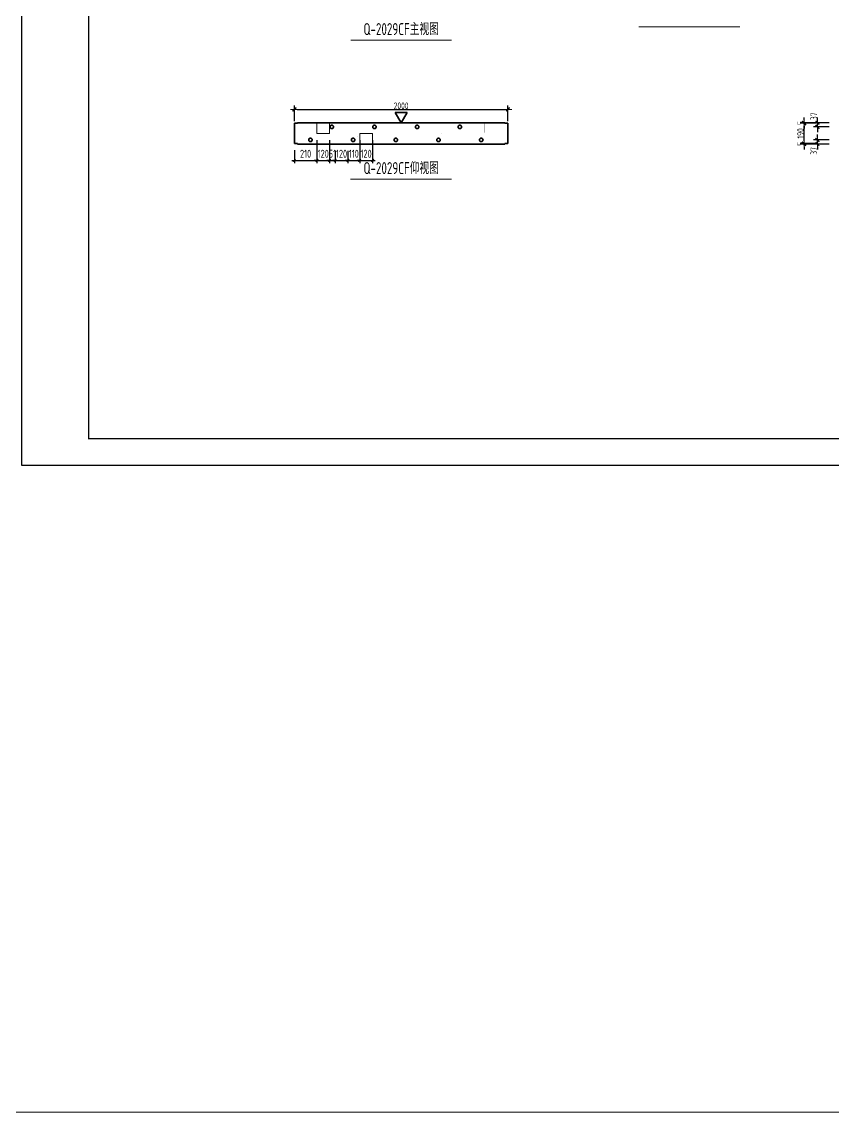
# Model space of a CAD drawing. Extents: x -85320 to 1679916, y -1321939 to 627.
# Drawn here: x 1142340 to 1172744, y -1211112 to -1170247 of the extents above; entities that cross this region are included whole.
import ezdxf
from ezdxf.enums import TextEntityAlignment as Align

# ---------------------------------------------------------------- set-up
doc = ezdxf.new("R2010")
doc.units = 0
doc.header["$LTSCALE"] = 1000
doc.linetypes.add('点划线', pattern=[1850, 1200, -300, 50, -300])
for name, color, linetype in [('BORDER', 7, 'Continuous'), ('TH', 7, 'Continuous'), ('手孔标注', 3, 'Continuous'), ('打印线框', 7, 'Continuous'), ('拉模', 7, 'Continuous')]:
    doc.layers.add(name, color=color, linetype=linetype)
for name, color, linetype, lineweight in [('手孔', 6, 'Continuous', 0), ('预制墙图名', 7, 'Continuous', 18), ('预制墙墙身水平筋', 130, 'Continuous', 18), ('预制墙详图孔洞', 9, '点划线', 18), ('预制墙详图标注', 3, 'Continuous', 18), ('预制墙详图轮廓', 3, 'Continuous', 35)]:
    doc.layers.add(name, color=color, linetype=linetype, lineweight=lineweight)
doc.styles.add('TSSD_Dimension', font='tssdeng.shx', dxfattribs={"width": 0.7, "bigfont": 'hztxt.shx'})
doc.styles.add('中西文等高字体', font='hztxt_e.shx', dxfattribs={"width": 0.7, "bigfont": 'hbhz.shx'})
doc.styles.add('样式 1', font='yjkeng.shx', dxfattribs={"width": 0.7, "bigfont": 'yjkchn.shx'})
doc.styles.add('样式 2', font='yjkeng.shx', dxfattribs={"width": 0.7, "bigfont": 'yjkchn.shx'})
doc.styles.add('设计院一', font='', dxfattribs={"width": 0.8})
doc.styles.get('设计院一').set_extended_font_data('SimSun')
doc.dimstyles.new('标注', dxfattribs={"dimtxt": 300, "dimasz": 100, "dimexe": 100, "dimexo": 250, "dimgap": 100, "dimtad": 1, "dimdec": 0, "dimlfac": 0.25, "dimzin": 0, "dimdsep": 46, "dimtxsty": 'TSSD_Dimension', "dimblk": 'ARCHTICK', "dimcen": 0, "dimdle": 100, "dimclrt": 7, "dimadec": 0, "dimazin": 0, "dimtfac": 1, "dimtdec": 0, "dimtix": 1, "dimtmove": 2, "dimatfit": 3, "dimfxl": 1, "dimtolj": 1, "dimtzin": 0, "dimarcsym": 0})
doc.dimstyles.new('盈建科结构', dxfattribs={"dimscale": 100, "dimtxt": 2.5, "dimasz": 1, "dimexe": 1.5, "dimexo": 0.625, "dimgap": 0.1, "dimtad": 1, "dimdec": 0, "dimrnd": 1, "dimzin": 0, "dimdsep": 46, "dimtxsty": '样式 1', "dimblk": '_yjkbk', "dimblk1": 'ARCHTICK', "dimblk2": 'ARCHTICK', "dimcen": 0.09, "dimadec": 0, "dimazin": 0, "dimtfac": 1, "dimtdec": 4, "dimtix": 1, "dimtmove": 2, "dimatfit": 3, "dimfxl": 1, "dimtolj": 1, "dimtzin": 0, "dimarcsym": 0})

# ---------------------------------------------------------------- blocks, each defined once
blk = doc.blocks.new('_yjkbk')
blk.add_line((-1, 0), (1.5, 0))
blk.add_lwpolyline([(-0.7, -0.7, 0.5, 0.5, 0), (0.7, 0.7, 0.5, 0.5, 0)], format="xyseb")
blk = doc.blocks.new('*D4551')
at = {"layer": 'Defpoints', "color": 0, "transparency": 16777216}
for p in [(1160554, -1173529), (1152554, -1174029), (1160554, -1174029)]:
    blk.add_point(p, dxfattribs=at)
at = {"layer": '预制墙详图标注', "color": 0, "lineweight": -2, "transparency": 16777216}
for p, q in [((1152554, -1173967), (1152554, -1173379)), ((1152654, -1173529), (1160454, -1173529)), ((1160554, -1173967), (1160554, -1173379))]:
    blk.add_line(p, q, dxfattribs=at)
at = {"layer": '预制墙详图标注', "color": 0, "lineweight": -2, "transparency": 16777216, "xscale": 100, "yscale": 100, "zscale": 100, "rotation": 180}
blk.add_blockref('_yjkbk', (1152554, -1173529), dxfattribs=at)
at = {"layer": '预制墙详图标注', "color": 0, "lineweight": -2, "transparency": 16777216, "xscale": 100, "yscale": 100, "zscale": 100}
blk.add_blockref('_yjkbk', (1160554, -1173529), dxfattribs=at)
at = {"layer": '预制墙详图标注', "color": 0, "transparency": 16777216, "insert": (1156554, -1173519), "char_height": 250, "attachment_point": 8, "style": '样式 1'}
blk.add_mtext('\\A1;2000', dxfattribs=at)
blk = doc.blocks.new('_ArchTick')
at = {"color": 0, "linetype": 'ByBlock', "const_width": 0.4}
blk.add_lwpolyline([(-0.5, -0.5), (0.5, 0.5)], dxfattribs=at)
blk = doc.blocks.new('*D4564')
at = {"layer": 'Defpoints', "color": 0, "transparency": 16777216}
for p in [(1153395, -1174429), (1152554, -1174809), (1153395, -1175442)]:
    blk.add_point(p, dxfattribs=at)
at = {"layer": '手孔标注', "color": 0, "lineweight": -2, "transparency": 16777216}
for p, q in [((1153395, -1174679), (1153395, -1175542)), ((1152554, -1175059), (1152554, -1175542)), ((1152454, -1175442), (1153495, -1175442))]:
    blk.add_line(p, q, dxfattribs=at)
at = {"layer": '手孔标注', "color": 0, "lineweight": -2, "transparency": 16777216, "xscale": 100, "yscale": 100, "zscale": 100, "rotation": 180}
blk.add_blockref('_ArchTick', (1152554, -1175442), dxfattribs=at)
at = {"layer": '手孔标注', "color": 0, "lineweight": -2, "transparency": 16777216, "xscale": 100, "yscale": 100, "zscale": 100}
blk.add_blockref('_ArchTick', (1153395, -1175442), dxfattribs=at)
at = {"layer": '手孔标注', "color": 7, "lineweight": 0, "transparency": 16777216, "insert": (1152974, -1175192), "char_height": 300, "attachment_point": 5, "style": 'TSSD_Dimension'}
blk.add_mtext('\\A1;210', dxfattribs=at)
blk = doc.blocks.new('*D4565')
at = {"layer": 'Defpoints', "color": 0, "transparency": 16777216}
for p in [(1153395, -1174429), (1153875, -1174429), (1153875, -1175442)]:
    blk.add_point(p, dxfattribs=at)
at = {"layer": '手孔标注', "color": 0, "lineweight": -2, "transparency": 16777216}
for p, q in [((1153395, -1174679), (1153395, -1175542)), ((1153875, -1174679), (1153875, -1175542)), ((1153395, -1175442), (1153295, -1175442)), ((1153395, -1175442), (1153875, -1175442)), ((1153875, -1175442), (1153975, -1175442))]:
    blk.add_line(p, q, dxfattribs=at)
at = {"layer": '手孔标注', "color": 0, "lineweight": -2, "transparency": 16777216, "xscale": 100, "yscale": 100, "zscale": 100}
blk.add_blockref('_ArchTick', (1153395, -1175442), dxfattribs=at)
at = {"layer": '手孔标注', "color": 0, "lineweight": -2, "transparency": 16777216, "xscale": 100, "yscale": 100, "zscale": 100, "rotation": 180}
blk.add_blockref('_ArchTick', (1153875, -1175442), dxfattribs=at)
at = {"layer": '手孔标注', "color": 7, "lineweight": 0, "transparency": 16777216, "insert": (1153635, -1175192), "char_height": 300, "attachment_point": 5, "style": 'TSSD_Dimension'}
blk.add_mtext('\\A1;120', dxfattribs=at)
blk = doc.blocks.new('*D4566')
at = {"layer": 'Defpoints', "color": 0, "transparency": 16777216}
for p in [(1153875, -1174429), (1154080, -1174829), (1154080, -1175442)]:
    blk.add_point(p, dxfattribs=at)
at = {"layer": '手孔标注', "color": 0, "lineweight": -2, "transparency": 16777216}
for p, q in [((1153875, -1174679), (1153875, -1175542)), ((1154080, -1175079), (1154080, -1175542)), ((1153875, -1175442), (1153775, -1175442)), ((1153875, -1175442), (1154080, -1175442)), ((1154080, -1175442), (1154180, -1175442))]:
    blk.add_line(p, q, dxfattribs=at)
at = {"layer": '手孔标注', "color": 0, "lineweight": -2, "transparency": 16777216, "xscale": 100, "yscale": 100, "zscale": 100}
blk.add_blockref('_ArchTick', (1153875, -1175442), dxfattribs=at)
at = {"layer": '手孔标注', "color": 0, "lineweight": -2, "transparency": 16777216, "xscale": 100, "yscale": 100, "zscale": 100, "rotation": 180}
blk.add_blockref('_ArchTick', (1154080, -1175442), dxfattribs=at)
at = {"layer": '手孔标注', "color": 7, "lineweight": 0, "transparency": 16777216, "insert": (1153977, -1175192), "char_height": 300, "attachment_point": 5, "style": 'TSSD_Dimension'}
blk.add_mtext('\\A1;51', dxfattribs=at)
blk = doc.blocks.new('*D4567')
at = {"layer": 'Defpoints', "color": 0, "transparency": 16777216}
for p in [(1154080, -1174829), (1154560, -1174829), (1154560, -1175442)]:
    blk.add_point(p, dxfattribs=at)
at = {"layer": '手孔标注', "color": 0, "lineweight": -2, "transparency": 16777216}
for p, q in [((1154080, -1175079), (1154080, -1175542)), ((1154560, -1175079), (1154560, -1175542)), ((1154080, -1175442), (1153980, -1175442)), ((1154080, -1175442), (1154560, -1175442)), ((1154560, -1175442), (1154660, -1175442))]:
    blk.add_line(p, q, dxfattribs=at)
at = {"layer": '手孔标注', "color": 0, "lineweight": -2, "transparency": 16777216, "xscale": 100, "yscale": 100, "zscale": 100}
blk.add_blockref('_ArchTick', (1154080, -1175442), dxfattribs=at)
at = {"layer": '手孔标注', "color": 0, "lineweight": -2, "transparency": 16777216, "xscale": 100, "yscale": 100, "zscale": 100, "rotation": 180}
blk.add_blockref('_ArchTick', (1154560, -1175442), dxfattribs=at)
at = {"layer": '手孔标注', "color": 7, "lineweight": 0, "transparency": 16777216, "insert": (1154320, -1175192), "char_height": 300, "attachment_point": 5, "style": 'TSSD_Dimension'}
blk.add_mtext('\\A1;120', dxfattribs=at)
blk = doc.blocks.new('*D4568')
at = {"layer": 'Defpoints', "color": 0, "transparency": 16777216}
for p in [(1155001, -1174429), (1154560, -1174829), (1155001, -1175442)]:
    blk.add_point(p, dxfattribs=at)
at = {"layer": '手孔标注', "color": 0, "lineweight": -2, "transparency": 16777216}
for p, q in [((1155001, -1174679), (1155001, -1175542)), ((1154560, -1175079), (1154560, -1175542)), ((1154560, -1175442), (1154460, -1175442)), ((1154560, -1175442), (1155001, -1175442)), ((1155001, -1175442), (1155101, -1175442))]:
    blk.add_line(p, q, dxfattribs=at)
at = {"layer": '手孔标注', "color": 0, "lineweight": -2, "transparency": 16777216, "xscale": 100, "yscale": 100, "zscale": 100}
blk.add_blockref('_ArchTick', (1154560, -1175442), dxfattribs=at)
at = {"layer": '手孔标注', "color": 0, "lineweight": -2, "transparency": 16777216, "xscale": 100, "yscale": 100, "zscale": 100, "rotation": 180}
blk.add_blockref('_ArchTick', (1155001, -1175442), dxfattribs=at)
at = {"layer": '手孔标注', "color": 7, "lineweight": 0, "transparency": 16777216, "insert": (1154780, -1175192), "char_height": 300, "attachment_point": 5, "style": 'TSSD_Dimension'}
blk.add_mtext('\\A1;110', dxfattribs=at)
blk = doc.blocks.new('*D4569')
at = {"layer": 'Defpoints', "color": 0, "transparency": 16777216}
for p in [(1155001, -1174429), (1155481, -1174429), (1155481, -1175442)]:
    blk.add_point(p, dxfattribs=at)
at = {"layer": '手孔标注', "color": 0, "lineweight": -2, "transparency": 16777216}
for p, q in [((1155001, -1174679), (1155001, -1175542)), ((1155481, -1174679), (1155481, -1175542)), ((1155001, -1175442), (1154901, -1175442)), ((1155001, -1175442), (1155481, -1175442)), ((1155481, -1175442), (1155581, -1175442))]:
    blk.add_line(p, q, dxfattribs=at)
at = {"layer": '手孔标注', "color": 0, "lineweight": -2, "transparency": 16777216, "xscale": 100, "yscale": 100, "zscale": 100}
blk.add_blockref('_ArchTick', (1155001, -1175442), dxfattribs=at)
at = {"layer": '手孔标注', "color": 0, "lineweight": -2, "transparency": 16777216, "xscale": 100, "yscale": 100, "zscale": 100, "rotation": 180}
blk.add_blockref('_ArchTick', (1155481, -1175442), dxfattribs=at)
at = {"layer": '手孔标注', "color": 7, "lineweight": 0, "transparency": 16777216, "insert": (1155241, -1175192), "char_height": 300, "attachment_point": 5, "style": 'TSSD_Dimension'}
blk.add_mtext('\\A1;120', dxfattribs=at)
blk = doc.blocks.new('图框1')
at = {"color": 7}
for p, q in [((1433679, -783089), (1425679, -783089)), ((1425679, -783089), (1425679, -823089)), ((1426679, -786689), (1426679, -783089)), ((1427679, -786689), (1427679, -783089)), ((1433679, -783089), (1433679, -823089)), ((1433679, -823089), (1433679, -783089)), ((1433679, -783089), (1433679, -823089)), ((1433679, -823089), (1433679, -783089)), ((1433679, -783989), (1425679, -783989)), ((1433679, -784889), (1425679, -784889)), ((1433679, -785789), (1425679, -785789)), ((1433679, -786689), (1425679, -786689)), ((1433679, -794189), (1425679, -794189)), ((1433679, -800789), (1425679, -800789)), ((1433679, -804289), (1425679, -804289)), ((1433679, -807789), (1425679, -807789)), ((1427879, -814089), (1427879, -807789)), ((1430679, -814089), (1430679, -807789)), ((1433679, -808689), (1425679, -808689)), ((1433679, -809589), (1425679, -809589)), ((1433679, -810489), (1425679, -810489)), ((1433679, -811389), (1425679, -811389)), ((1433679, -812289), (1425679, -812289)), ((1433679, -813189), (1425679, -813189)), ((1433679, -814089), (1425679, -814089)), ((1427879, -823089), (1427879, -814089)), ((1433679, -814089), (1431691, -814089)), ((1433679, -815889), (1425679, -815889)), ((1433679, -817689), (1425679, -817689)), ((1433679, -819489), (1425679, -819489)), ((1433679, -821289), (1425679, -821289)), ((1430279, -823089), (1430279, -821289)), ((1432079, -823089), (1432079, -821289)), ((1433679, -822189), (1425679, -822189)), ((1425679, -823089), (1433679, -823089)), ((1425679, -823089), (1433679, -823089))]:
    blk.add_line(p, q, dxfattribs=at)
at = {"layer": 'BORDER', "const_width": 50}
blk.add_lwpolyline([(1377779, -823089), (1377779, -783089), (1433679, -783089), (1433679, -823089)], close=True, dxfattribs=at)
at = {"color": 7, "style": '设计院一'}
for s, height, p in [('版本', 300, (1426237, -786289)), ('日期', 300, (1427179, -786289)), ('修改原因或内容', 300, (1430679, -786289)), ('Rev.', 200, (1426237, -786589)), ('Date', 200, (1427179, -786589)), ('Reason or Content', 200, (1430679, -786589)), ('生产单位', 300, (1426829, -814989)), ('Client', 200, (1426829, -815289)), ('项目名称', 300, (1426829, -816789)), ('Project', 200, (1426829, -817089)), ('子项名称', 300, (1426829, -818589)), ('Sub Project', 200, (1426829, -818889)), ('图  名', 300, (1426829, -820389)), ('Title', 200, (1426829, -820689)), ('工  号', 300, (1426829, -821789)), ('图  别', 300, (1431179, -821789)), ('Project No.', 200, (1426829, -822089)), ('Discipline', 200, (1431179, -822089)), ('日  期', 300, (1426829, -822689)), ('图  号', 300, (1431179, -822689)), ('Date', 200, (1426829, -822989)), ('Drawing No.', 200, (1431179, -822989))]:
    blk.add_text(s, height=height, dxfattribs=at).set_placement(p, align=Align.CENTER)
for s, height, p in [('审图章', 300, (1425879, -786989)), ('Trial Stamp', 200, (1427243, -786989)), ('设计单位', 300, (1425879, -794489)), ('Design Institute', 200, (1427708, -794489)), ('出图专用章', 300, (1425879, -801089)), ('Release Stamp', 200, (1428118, -801089))]:
    blk.add_text(s, height=height, dxfattribs=at).set_placement(p, align=Align.MIDDLE_LEFT)
at = {"layer": 'TH', "color": 2, "style": '中西文等高字体', "width": 0.7}
for s, p in [('秦皇岛永瑞装配式建筑科技有限公司', (1428359, -818709)), ('泰丰·首府二期', (1429517, -820439))]:
    blk.add_text(s, height=440, dxfattribs=at).set_placement(p, align=Align.BOTTOM_LEFT)
blk = doc.blocks.new('*D4616')
at = {"layer": 'Defpoints', "color": 0, "transparency": 16777216}
for p in [(1172154, -1174673), (1172654, -1174673), (1172654, -1174829)]:
    blk.add_point(p, dxfattribs=at)
at = {"layer": '预制墙详图标注', "color": 0, "lineweight": -2, "transparency": 16777216}
for p, q in [((1172154, -1174573), (1172154, -1174473)), ((1172591, -1174673), (1172004, -1174673)), ((1172591, -1174829), (1172004, -1174829)), ((1172154, -1174829), (1172154, -1174673)), ((1172154, -1174929), (1172154, -1175029))]:
    blk.add_line(p, q, dxfattribs=at)
at = {"layer": '预制墙详图标注', "color": 0, "lineweight": -2, "transparency": 16777216, "xscale": 100, "yscale": 100, "zscale": 100}
for p, rotation in [((1172154, -1174673), 270), ((1172154, -1174829), 90)]:
    blk.add_blockref('_yjkbk', p, dxfattribs=dict(at, rotation=rotation))
at = {"layer": '预制墙详图标注', "color": 0, "transparency": 16777216, "insert": (1172144, -1175086), "char_height": 250, "attachment_point": 8, "rotation": 90, "style": '样式 1'}
blk.add_mtext('\\A1;37', dxfattribs=at)
blk = doc.blocks.new('*D4617')
at = {"layer": 'Defpoints', "color": 0, "transparency": 16777216}
for p in [(1172154, -1174029), (1172654, -1174029), (1172654, -1174185)]:
    blk.add_point(p, dxfattribs=at)
at = {"layer": '预制墙详图标注', "color": 0, "lineweight": -2, "transparency": 16777216}
for p, q in [((1172591, -1174029), (1172004, -1174029)), ((1172154, -1173929), (1172154, -1173829)), ((1172154, -1174185), (1172154, -1174029)), ((1172591, -1174185), (1172004, -1174185)), ((1172154, -1174285), (1172154, -1174385))]:
    blk.add_line(p, q, dxfattribs=at)
at = {"layer": '预制墙详图标注', "color": 0, "lineweight": -2, "transparency": 16777216, "xscale": 100, "yscale": 100, "zscale": 100}
for p, rotation in [((1172154, -1174029), 270), ((1172154, -1174185), 90)]:
    blk.add_blockref('_yjkbk', p, dxfattribs=dict(at, rotation=rotation))
at = {"layer": '预制墙详图标注', "color": 0, "transparency": 16777216, "insert": (1172144, -1173788), "char_height": 250, "attachment_point": 8, "rotation": 90, "style": '样式 1'}
blk.add_mtext('\\A1;37', dxfattribs=at)
blk = doc.blocks.new('*D4618')
at = {"layer": 'Defpoints', "color": 0, "transparency": 16777216}
for p in [(1171654, -1174049), (1172154, -1174049), (1172154, -1174809)]:
    blk.add_point(p, dxfattribs=at)
at = {"layer": '预制墙详图标注', "color": 0, "lineweight": -2, "transparency": 16777216}
for p, q in [((1172091, -1174049), (1171504, -1174049)), ((1171654, -1174709), (1171654, -1174149)), ((1172091, -1174809), (1171504, -1174809))]:
    blk.add_line(p, q, dxfattribs=at)
at = {"layer": '预制墙详图标注', "color": 0, "lineweight": -2, "transparency": 16777216, "xscale": 100, "yscale": 100, "zscale": 100}
for p, rotation in [((1171654, -1174049), 90), ((1171654, -1174809), 270)]:
    blk.add_blockref('_yjkbk', p, dxfattribs=dict(at, rotation=rotation))
at = {"layer": '预制墙详图标注', "color": 0, "transparency": 16777216, "insert": (1171644, -1174429), "char_height": 250, "attachment_point": 8, "rotation": 90, "style": '样式 1'}
blk.add_mtext('\\A1;190', dxfattribs=at)
blk = doc.blocks.new('*D4619')
at = {"layer": 'Defpoints', "color": 0, "transparency": 16777216}
for p in [(1171654, -1174029), (1172154, -1174029), (1172154, -1174049)]:
    blk.add_point(p, dxfattribs=at)
at = {"layer": '预制墙详图标注', "color": 0, "lineweight": -2, "transparency": 16777216}
for p, q in [((1172091, -1174029), (1171504, -1174029)), ((1172091, -1174049), (1171504, -1174049)), ((1171654, -1173929), (1171654, -1173829)), ((1171654, -1174049), (1171654, -1174029)), ((1171654, -1174149), (1171654, -1174249))]:
    blk.add_line(p, q, dxfattribs=at)
at = {"layer": '预制墙详图标注', "color": 0, "lineweight": -2, "transparency": 16777216, "xscale": 100, "yscale": 100, "zscale": 100}
for p, rotation in [((1171654, -1174049), 90), ((1171654, -1174029), 270)]:
    blk.add_blockref('_yjkbk', p, dxfattribs=dict(at, rotation=rotation))
at = {"layer": '预制墙详图标注', "color": 0, "transparency": 16777216, "insert": (1171644, -1174039), "char_height": 250, "attachment_point": 8, "rotation": 90, "style": '样式 1'}
blk.add_mtext('\\A1;5', dxfattribs=at)
blk = doc.blocks.new('*D4620')
at = {"layer": 'Defpoints', "color": 0, "transparency": 16777216}
for p in [(1171654, -1174809), (1172154, -1174809), (1172154, -1174829)]:
    blk.add_point(p, dxfattribs=at)
at = {"layer": '预制墙详图标注', "color": 0, "lineweight": -2, "transparency": 16777216}
for p, q in [((1172091, -1174809), (1171504, -1174809)), ((1172091, -1174829), (1171504, -1174829)), ((1171654, -1174709), (1171654, -1174609)), ((1171654, -1174829), (1171654, -1174809)), ((1171654, -1174929), (1171654, -1175029))]:
    blk.add_line(p, q, dxfattribs=at)
at = {"layer": '预制墙详图标注', "color": 0, "lineweight": -2, "transparency": 16777216, "xscale": 100, "yscale": 100, "zscale": 100}
for p, rotation in [((1171654, -1174829), 90), ((1171654, -1174809), 270)]:
    blk.add_blockref('_yjkbk', p, dxfattribs=dict(at, rotation=rotation))
at = {"layer": '预制墙详图标注', "color": 0, "transparency": 16777216, "insert": (1171644, -1174819), "char_height": 250, "attachment_point": 8, "rotation": 90, "style": '样式 1'}
blk.add_mtext('\\A1;5', dxfattribs=at)

msp = doc.modelspace()

# ---------------------------------------------------------------- linework, layer by layer
at = {"layer": '手孔', "color": 6}
for points in [[(1153394.962, -1174429.354), (1153874.962, -1174429.354), (1153874.962, -1174029.354), (1153394.962, -1174029.354)], [(1155001.025, -1174829.354), (1155481.025, -1174829.354), (1155481.025, -1174429.354), (1155001.025, -1174429.354)]]:
    msp.add_lwpolyline(points, close=True, dxfattribs=at)
at = {"layer": '打印线框', "color": 1}
msp.add_lwpolyline([(1142339.778, -1186871.679), (1142339.778, -1144871.679), (1201739.778, -1144871.679), (1201739.778, -1186871.679)], close=True, dxfattribs=at)
at = {"layer": '预制墙图名', "lineweight": 18}
for p, q in [((1165465.599, -1170429.757), (1169241.756, -1170429.757)), ((1154666.781, -1170929.757), (1158440.575, -1170929.757)), ((1154660.875, -1176139.757), (1158446.481, -1176139.757))]:
    msp.add_line(p, q, dxfattribs=at)
at = {"layer": '预制墙墙身水平筋', "color": 4}
msp.add_lwpolyline([(993126.888, -1050834.805), (1679915.705, -1050834.805), (1679915.705, -1211112.227), (993126.888, -1211112.227)], close=True, dxfattribs=at)
at = {"layer": '预制墙详图孔洞', "lineweight": 35, "const_width": 0.18}
for points in [[(1153100.239, -1174631.304), (1153277.678, -1174405.808), (1153277.678, -1174029.354), (1153413.678, -1174029.354), (1153413.678, -1174452.9), (1153207.117, -1174715.405)], [(1153885.678, -1174185.354), (1153885.678, -1174029.354), (1154021.678, -1174029.354), (1154021.678, -1174185.354)], [(1154700.239, -1174631.304), (1154877.678, -1174405.808), (1154877.678, -1174029.354), (1155013.678, -1174029.354), (1155013.678, -1174452.9), (1154807.117, -1174715.405)], [(1155485.678, -1174185.354), (1155485.678, -1174029.354), (1155621.678, -1174029.354), (1155621.678, -1174185.354)], [(1156300.239, -1174631.304), (1156477.678, -1174405.808), (1156477.678, -1174029.354), (1156613.678, -1174029.354), (1156613.678, -1174452.9), (1156407.117, -1174715.405)], [(1157085.678, -1174185.354), (1157085.678, -1174029.354), (1157221.678, -1174029.354), (1157221.678, -1174185.354)], [(1157900.239, -1174631.304), (1158077.678, -1174405.808), (1158077.678, -1174029.354), (1158213.678, -1174029.354), (1158213.678, -1174452.9), (1158007.117, -1174715.405)], [(1158685.678, -1174185.354), (1158685.678, -1174029.354), (1158821.678, -1174029.354), (1158821.678, -1174185.354)], [(1159500.239, -1174631.304), (1159677.678, -1174405.808), (1159677.678, -1174029.354), (1159813.678, -1174029.354), (1159813.678, -1174452.9), (1159607.117, -1174715.405)]]:
    msp.add_lwpolyline(points, close=True, dxfattribs=at)
at = {"layer": '预制墙详图孔洞', "lineweight": 35}
for centre in [(1153953.678, -1174185.354), (1155553.678, -1174185.354), (1157153.678, -1174185.354), (1158753.678, -1174185.354), (1153153.678, -1174673.354), (1154753.678, -1174673.354), (1156353.678, -1174673.354), (1157953.678, -1174673.354), (1159553.678, -1174673.354)]:
    msp.add_circle(centre, 64, dxfattribs=at)
at = {"layer": '预制墙详图标注', "lineweight": 35}
for p, q in [((1156553.678, -1174029.354), (1156328.678, -1173639.643)), ((1156778.678, -1173639.643), (1156328.678, -1173639.643)), ((1156553.678, -1174029.354), (1156778.678, -1173639.643))]:
    msp.add_line(p, q, dxfattribs=at)
at = {"layer": '预制墙详图轮廓', "lineweight": 35}
for p, q in [((1152553.678, -1174809.354), (1152553.678, -1174049.354)), ((1152553.678, -1174049.354), (1152673.678, -1174049.354)), ((1152673.678, -1174029.354), (1160433.678, -1174029.354)), ((1152673.678, -1174049.354), (1152673.678, -1174029.354)), ((1160433.678, -1174029.354), (1160433.678, -1174049.354)), ((1160433.678, -1174049.354), (1160553.678, -1174049.354)), ((1160553.678, -1174049.354), (1160553.678, -1174809.354)), ((1152673.678, -1174809.354), (1152553.678, -1174809.354)), ((1152673.678, -1174829.354), (1152673.678, -1174809.354)), ((1152673.678, -1174829.354), (1160433.678, -1174829.354)), ((1160553.678, -1174809.354), (1160433.678, -1174809.354)), ((1160433.678, -1174809.354), (1160433.678, -1174829.354))]:
    msp.add_line(p, q, dxfattribs=at)

# ---------------------------------------------------------------- block references
at = {"layer": '拉模', "color": 3}
msp.add_blockref('图框1', (-232939.171, -362782.985), dxfattribs=at)

# ---------------------------------------------------------------- texts
at = {"layer": '预制墙图名', "linetype": 'Continuous', "style": '样式 2', "width": 0.7}
for s, p in [('Q-2029CF主视图', (1156553.678, -1170879.354)), ('Q-2029CF仰视图', (1156553.678, -1176089.354))]:
    msp.add_text(s, height=450, dxfattribs=at).set_placement(p, align=Align.BOTTOM_CENTER)

# ---------------------------------------------------------------- dimensions: what is measured, and where the dimension line sits
at = {"layer": '手孔标注', "color": 3, "lineweight": 0}
for base, p1, p2, picture, middle in [((1153394.962, -1175442.234), (1152553.678, -1174809.354), (1153394.962, -1174429.354), '*D4564', (1152974.32, -1175192.234)), ((1153874.962, -1175442.234), (1153394.962, -1174429.354), (1153874.962, -1174429.354), '*D4565', (1153634.962, -1175192.234)), ((1154079.693, -1175442.234), (1153874.962, -1174429.354), (1154079.693, -1174829.354), '*D4566', (1153977.328, -1175192.234)), ((1155001.025, -1175442.234), (1154559.693, -1174829.354), (1155001.025, -1174429.354), '*D4568', (1154780.359, -1175192.234)), ((1155481.025, -1175442.234), (1155001.025, -1174429.354), (1155481.025, -1174429.354), '*D4569', (1155241.025, -1175192.234)), ((1154559.693, -1175442.234), (1154079.693, -1174829.354), (1154559.693, -1174829.354), '*D4567', (1154319.693, -1175192.234))]:
    dim = msp.add_linear_dim(base=base, p1=p1, p2=p2, dimstyle='标注', dxfattribs=at)
    dim.commit()
    dim.dimension.update_dxf_attribs({"geometry": picture, "text_midpoint": middle})
at = {"layer": '预制墙详图标注'}
for p1, p2, picture, middle in [((1152553.678, -1174029.354), (1160553.678, -1174029.354), '*D4551', (1156553.678, -1173394.354)), ((1172153.678, -1174049.354), (1172153.678, -1174029.354), '*D4619', (1171518.678, -1174039.354)), ((1172153.678, -1174809.354), (1172153.678, -1174049.354), '*D4618', (1171518.678, -1174429.354)), ((1172153.678, -1174829.354), (1172153.678, -1174809.354), '*D4620', (1171518.678, -1174819.354))]:
    dim = msp.add_aligned_dim(p1=p1, p2=p2, distance=500, dimstyle='盈建科结构', override={"dimscale": 100, "dimtxt": 2.5, "dimasz": 1, "dimexe": 1.5, "dimexo": 0.625, "dimgap": 0.1, "dimtad": 1, "dimlfac": 0.25, "dimrnd": 5, "dimdle": 0, "dimtix": 1, "dimfxlon": 0}, dxfattribs=at)
    dim.commit()
    dim.dimension.update_dxf_attribs({"geometry": picture, "text_midpoint": middle})
for base, p1, p2, picture, middle in [((1172153.678, -1174029.354), (1172653.678, -1174185.354), (1172653.678, -1174029.354), '*D4617', (1172018.678, -1173787.774)), ((1172153.678, -1174673.354), (1172653.678, -1174829.354), (1172653.678, -1174673.354), '*D4616', (1172018.678, -1175085.906))]:
    dim = msp.add_linear_dim(base=base, p1=p1, p2=p2, angle=90, text='37', dimstyle='盈建科结构', override={"dimlfac": 0.25, "dimrnd": 5}, dxfattribs=at)
    dim.commit()
    dim.dimension.update_dxf_attribs({"geometry": picture, "text_midpoint": middle, "dimtype": 161})

doc.saveas('drawing.dxf')
